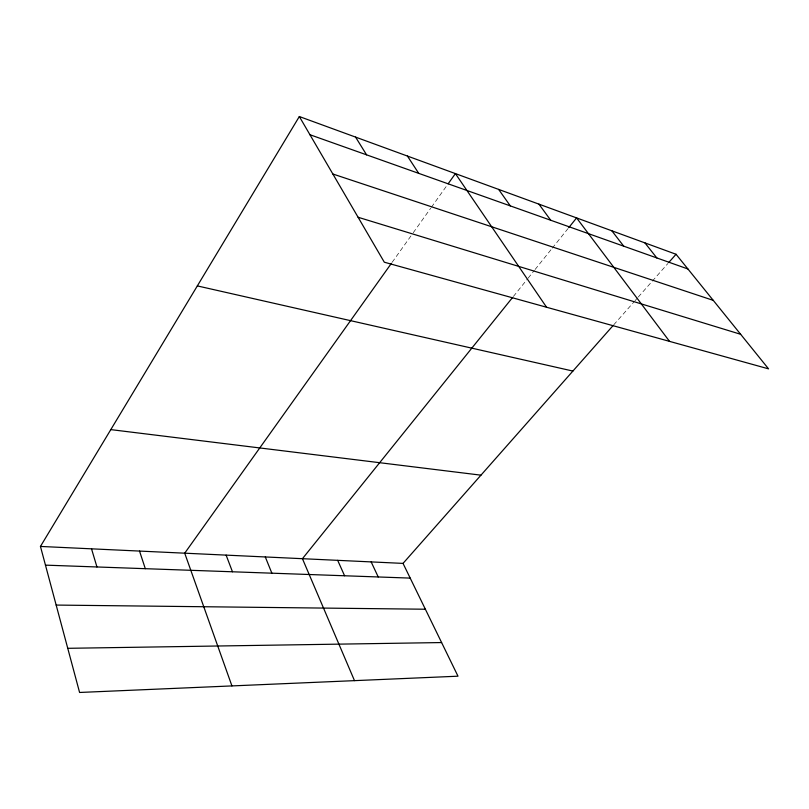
<?xml version="1.0" encoding="UTF-8"?>
<svg xmlns="http://www.w3.org/2000/svg" width="809" height="809" viewBox="0 0 809 809"><rect width="100%" height="100%" fill="white"/><g stroke="black" fill="none" stroke-linecap="round" stroke-linejoin="round"><path stroke-width="0.61" stroke-dasharray="4.04 3.03" d="M392.163 262.278L412.519 233.74M413.247 232.719L430.691 208.257M431.419 207.235L447.407 184.816M513.402 296.448L527.357 279.115M528.125 278.144L534.324 270.439M535.103 269.478L551.505 249.081M552.294 248.11L567.969 228.623M613.778 324.773L634.216 301.626M635.035 300.705L637.492 297.924M638.311 296.994L667.84 263.562"/><path stroke-width="1.21" d="M40.45 546.439L403.034 563.398L457.995 676.193L79.585 692.464L40.45 546.439L299.33 116.536L676.041 254.269L768.55 368.853L384.315 262.207L299.33 116.536M391.435 263.299L184.715 553.184L231.93 685.911M448.135 183.795L455.406 173.601L546.571 307.248M512.623 297.419L302.435 558.695L354.494 680.642M568.757 227.653L576.595 217.904L669.539 341.378M403.034 563.398L612.959 325.703M668.659 262.632L676.041 254.269M67.754 648.312L441.603 642.558M56.165 605.071L425.362 609.228M45.466 565.137L410.193 578.101M110.803 429.609L480.961 475.166M197.335 285.911L572.893 371.068M358.094 217.257L740.65 334.289M332.863 174.006L713.265 300.372M309.938 134.719L687.923 268.982M644.935 242.892L656.837 257.94M611.847 230.798L623.739 246.189M538.936 204.141L550.717 220.25M498.637 189.407L510.307 205.891M407.433 156.066L418.728 173.369M355.576 137.105L366.578 154.843M371.169 561.911L378.218 576.959M337.677 560.344L344.583 575.765M265.301 556.956L271.864 573.187M226.115 555.126L232.466 571.781M139.522 551.071L145.307 568.687M91.518 548.826L96.949 566.967"/></g></svg>
